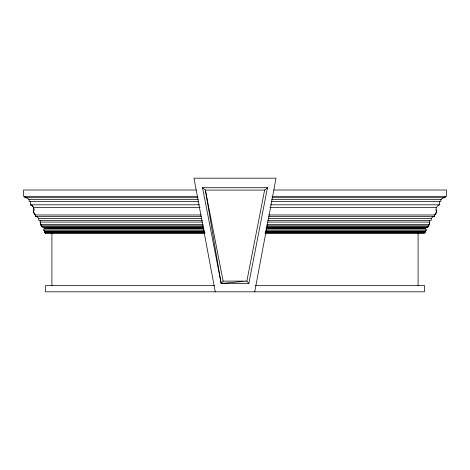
<?xml version="1.0" encoding="UTF-8"?>
<svg xmlns="http://www.w3.org/2000/svg" width="470" height="470" viewBox="0 0 470 470"><rect width="100%" height="100%" fill="white"/><g stroke="black" fill="none" stroke-linecap="round" stroke-linejoin="round"><path stroke-width="0.7" d="M265.098 233.42L424.404 233.42L426.267 230.153L426.002 228.867L424.721 227.991L266.19 227.991M439.462 201.659L439.462 204.814L437.64 205.866L436.419 207.581L436.013 209.643A4.512 4.512 0 0 1 434.668 214.978L434.668 216.558L432.67 216.958L431.307 218.474L431.113 220.501L267.624 220.501M254.728 291.823L276.037 178.177L193.963 178.177L215.272 291.823M267.477 187.706L264.628 190.074L246.868 281.107L248.836 283.475L267.477 187.706L202.523 187.706L221.164 283.475L248.836 283.475M204.902 233.42L45.596 233.42L43.733 230.153L43.998 228.867L45.279 227.991L203.81 227.991M445.09 196.331L445.09 197.711L442.828 197.935L441.119 199.439L440.613 201.659L271.343 201.659M429.457 223.344L429.797 220.501M266.19 227.75L424.909 227.603C428.299 228.397 429.433 224.701 429.797 222.081L267.647 222.081M426.231 227.603A2.556 2.556 0 0 0 428.687 225.853L429.087 224.607L266.919 224.607M221.164 283.475L223.133 281.107L246.868 281.107L221.164 283.475L205.372 190.074L202.523 187.706M203.839 228.867L43.998 228.867L45.279 227.991L45.091 227.603C43.046 228.038 41.113 226.71 40.913 224.607L203.081 224.607M196.184 190.015L23.5 190.015L23.5 196.331L197.97 196.331M264.628 190.074L205.372 190.074L223.133 281.107M273.816 190.015L446.5 190.015L446.5 196.331L272.03 196.331M24.91 196.331L24.91 197.711L197.97 197.711M272.03 197.711L445.09 197.711M24.91 197.711L27.172 197.935L28.881 199.439L198.322 199.439M271.678 199.439L441.119 199.439M198.657 201.659L29.387 201.659L28.881 199.439M199.392 204.814L30.538 204.814L30.538 201.659M270.608 204.814L439.462 204.814M202.376 220.501L38.887 220.501L38.693 218.474L37.33 216.958L35.332 216.558L35.332 214.978A4.512 4.512 0 0 1 33.987 209.643A4.976 4.976 0 0 0 30.538 204.814L32.359 205.866L33.581 207.581L200.144 207.581M269.856 207.581L436.419 207.581M201.231 214.978L35.332 214.978C32.73 213.104 34.41 210.072 33.581 207.581M268.769 214.978L434.668 214.978L435.907 213.462L436.383 211.565L436.013 209.643M35.332 216.558L201.231 216.558M268.769 216.558L434.668 216.558M38.693 218.474L201.612 218.474M268.388 218.474L431.307 218.474M40.203 220.501L40.203 222.081L202.353 222.081M40.543 223.344L40.203 222.081L41.313 225.853L203.451 225.853M266.549 225.853L428.687 225.853M41.853 226.775L203.116 226.775M266.884 226.775L428.147 226.775M45.279 227.75L203.81 227.75M45.091 228.138L203.469 228.138M266.531 228.138L424.909 228.138L426.002 228.867L266.161 228.867M43.733 230.153L204.526 230.153M265.474 230.153L426.267 230.153M44.444 231.252L204.526 231.252M265.474 231.252L425.556 231.252M44.715 231.528L204.567 231.528M265.433 231.528L425.285 231.528M44.873 231.886L204.168 231.886M265.832 231.886L425.127 231.886M204.174 232.268L44.891 232.268A1.069 1.069 0 0 0 45.596 233.42M265.826 232.268L425.109 232.268M44.938 232.75L204.914 232.75M265.086 232.75L425.062 232.75M214.443 285.507L45.596 285.507L45.596 291.823L424.404 291.823L424.404 285.507L255.557 285.507M424.909 228.138L424.721 227.75M418.089 233.42L418.089 285.507M51.912 233.42L51.912 285.507M41.313 225.853A58.01 58.01 0 0 1 40.203 222.081"/></g></svg>
